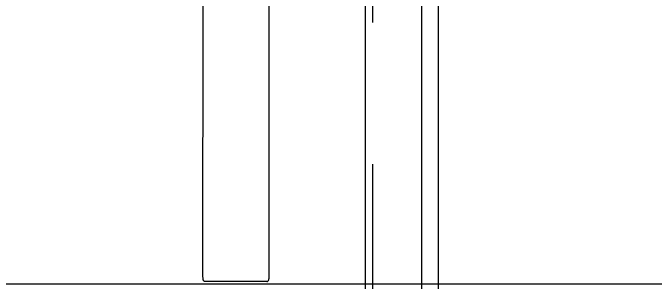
# Model space of a CAD drawing. Extents: x 468514 to 728049, y -74127 to 69080.
# Drawn here: x 591111.9 to 591338.6, y 40441.8 to 40536.9 of the extents above; entities that cross this region are included whole.
import ezdxf

# ---------------------------------------------------------------- set-up
doc = ezdxf.new("R2010")
doc.units = 0
doc.header["$LTSCALE"] = 500
doc.header["$MEASUREMENT"] = 0
doc.linetypes.add('DASH', pattern=[0.35, 0.25, -0.1])
doc.linetypes.add('HIDDEN2', pattern=[0.1875, 0.125, -0.0625])
for name, color, linetype in [('E 立面家具、洁具', 153, 'Continuous'), ('E 立面材料分格线', 8, 'Continuous'), ('L-立面家具、洁具', 153, 'Continuous')]:
    doc.layers.add(name, color=color, linetype=linetype)

# ---------------------------------------------------------------- blocks, each defined once
blk = doc.blocks.new('A$C2F8A30B2')
at = {"linetype": 'HIDDEN2', "lineweight": -2, "ltscale": 20}
for p, q in [((20, 655.52), (20, 914.02)), ((40, 914.02), (40, 660.09)), ((74.75, 686.31), (85.55, 686.31)), ((85.55, 686.31), (96.36, 686.31))]:
    blk.add_line(p, q, dxfattribs=at)
for points in [[(74.75, 686.31), (74.25, 686.33), (73.92, 686.74), (73.92, 687.81), (73.92, 687.81), (73.94, 786.95), (73.94, 786.95)], [(96.42, 686.31), (96.92, 686.33), (97.25, 686.62), (97.25, 687.81), (97.25, 687.81), (97.22, 786.95), (97.22, 786.95)]]:
    blk.add_open_spline(points, degree=3, knots=[0, 0, 0, 0, 1, 1, 1, 2, 2, 2, 2], dxfattribs=at)

msp = doc.modelspace()

# ---------------------------------------------------------------- hatches: boundary and pattern name
at = {"layer": 'E 立面家具、洁具'}
h = msp.add_hatch(dxfattribs=at)
h.set_pattern_fill('_USER', color=250, scale=600, angle=90, pattern_type=0)
h.set_pattern_definition([(90, (590661.75, 40941), (-600, 4e-14), [])])
h.paths.add_polyline_path([(592331.75, 40841), (590631.75, 40841), (590631.75, 38641), (592331.75, 38641)])
h = msp.add_hatch(dxfattribs=at)
h.set_pattern_fill('_USER', color=250, scale=300, pattern_type=0)
h.set_pattern_definition([(0, (590631.75, 38641), (0, 300), [])])
h.paths.add_polyline_path([(592101.75, 39841), (592301.75, 39841), (592301.75, 40841), (590661.75, 40841), (590661.75, 38641), (592101.75, 38641)])

# ---------------------------------------------------------------- linework, layer by layer
at = {"layer": 'E 立面材料分格线', "linetype": 'DASH'}
msp.add_line((591239, 39133.5), (591239, 40836.19), dxfattribs=at)

# ---------------------------------------------------------------- block references
at = {"layer": 'L-立面家具、洁具', "xscale": -1}
msp.add_blockref('A$C2F8A30B2', (591276.27, 39755.72), dxfattribs=at)

doc.saveas('drawing.dxf')
